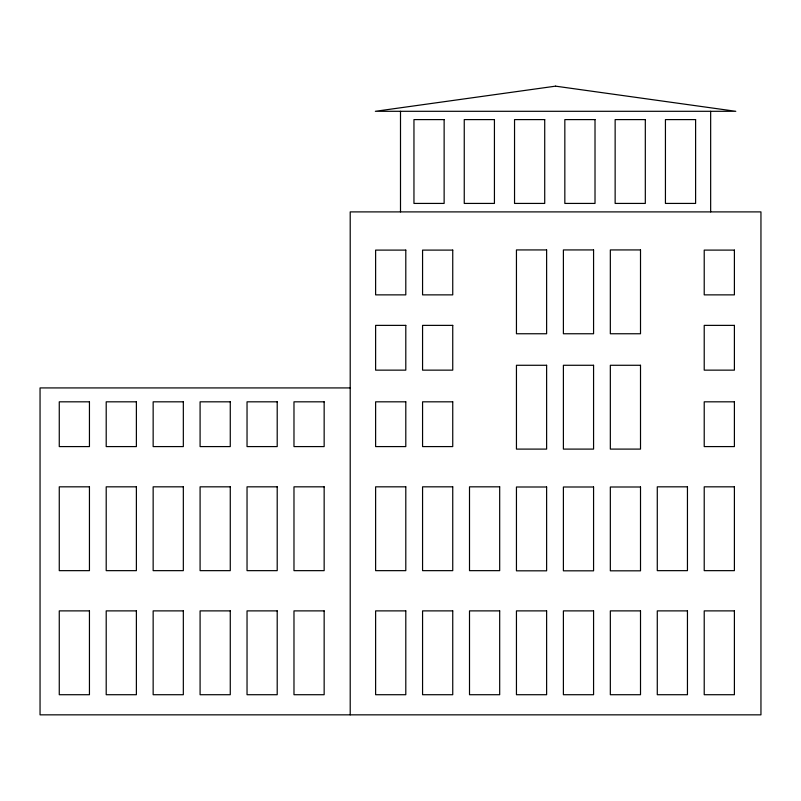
<?xml version="1.0" encoding="UTF-8"?>
<svg xmlns="http://www.w3.org/2000/svg" width="801" height="801" viewBox="0 0 801 801"><rect width="100%" height="100%" fill="white"/><g stroke="black" fill="none" stroke-linecap="round" stroke-linejoin="round"><path stroke-width="1.2" d="M350.207 387.924L40.05 387.924L40.05 714.842L760.95 714.842L760.95 211.895L350.207 211.895L350.207 714.842M710.657 111.299L710.657 211.895M400.5 111.299L400.5 211.895M555.574 86.158L375.349 111.299L735.799 111.299L555.574 86.158M444.134 119.599L413.957 119.599L413.957 203.424L444.134 203.424L444.134 119.599M494.427 119.599L464.25 119.599L464.25 203.424L494.427 203.424L494.427 119.599M544.72 119.599L514.542 119.599L514.542 203.424L544.72 203.424L544.72 119.599M595.013 119.599L564.835 119.599L564.835 203.424L595.013 203.424L595.013 119.599M645.316 119.599L615.138 119.599L615.138 203.424L645.316 203.424L645.316 119.599M695.608 119.599L665.431 119.599L665.431 203.424L695.608 203.424L695.608 119.599M546.622 249.932L516.445 249.932L516.445 333.757L546.622 333.757L546.622 249.932M593.571 249.932L563.393 249.932L563.393 333.757L593.571 333.757L593.571 249.932M640.51 249.932L610.332 249.932L610.332 333.757L640.51 333.757L640.51 249.932M405.797 250.102L375.619 250.102L375.619 294.868L405.797 294.868L405.797 250.102M452.745 250.102L422.568 250.102L422.568 294.868L452.745 294.868L452.745 250.102M734.397 250.102L704.219 250.102L704.219 294.868L734.397 294.868L734.397 250.102M405.797 325.376L375.619 325.376L375.619 370.142L405.797 370.142L405.797 325.376M452.745 325.376L422.568 325.376L422.568 370.142L452.745 370.142L452.745 325.376M734.397 325.376L704.219 325.376L704.219 370.142L734.397 370.142L734.397 325.376M546.622 365.276L516.445 365.276L516.445 449.101L546.622 449.101L546.622 365.276M593.571 365.276L563.393 365.276L563.393 449.101L593.571 449.101L593.571 365.276M640.51 365.276L610.332 365.276L610.332 449.101L640.51 449.101L640.51 365.276M89.442 401.822L59.264 401.822L59.264 446.588L89.442 446.588L89.442 401.822M136.38 401.822L106.203 401.822L106.203 446.588L136.38 446.588L136.38 401.822M183.329 401.822L153.151 401.822L153.151 446.588L183.329 446.588L183.329 401.822M230.267 401.822L200.09 401.822L200.09 446.588L230.267 446.588L230.267 401.822M277.206 401.822L247.038 401.822L247.038 446.588L277.206 446.588L277.206 401.822M324.155 401.822L293.977 401.822L293.977 446.588L324.155 446.588L324.155 401.822M405.797 401.822L375.619 401.822L375.619 446.588L405.797 446.588L405.797 401.822M452.745 401.822L422.568 401.822L422.568 446.588L452.745 446.588L452.745 401.822M734.397 401.822L704.219 401.822L704.219 446.588L734.397 446.588L734.397 401.822M89.442 486.828L59.264 486.828L59.264 570.652L89.442 570.652L89.442 486.828M136.38 486.828L106.203 486.828L106.203 570.652L136.38 570.652L136.38 486.828M183.329 486.828L153.151 486.828L153.151 570.652L183.329 570.652L183.329 486.828M230.267 486.828L200.09 486.828L200.09 570.652L230.267 570.652L230.267 486.828M277.206 486.828L247.038 486.828L247.038 570.652L277.206 570.652L277.206 486.828M324.155 486.828L293.977 486.828L293.977 570.652L324.155 570.652L324.155 486.828M405.797 486.828L375.619 486.828L375.619 570.652L405.797 570.652L405.797 486.828M452.745 486.828L422.568 486.828L422.568 570.652L452.745 570.652L452.745 486.828M499.684 486.828L469.506 486.828L469.506 570.652L499.684 570.652L499.684 486.828M687.448 486.828L657.281 486.828L657.281 570.652L687.448 570.652L687.448 486.828M734.397 486.828L704.219 486.828L704.219 570.652L734.397 570.652L734.397 486.828M546.622 486.998L516.445 486.998L516.445 570.823L546.622 570.823L546.622 486.998M593.571 486.998L563.393 486.998L563.393 570.823L593.571 570.823L593.571 486.998M640.51 486.998L610.332 486.998L610.332 570.823L640.51 570.823L640.51 486.998M89.442 610.883L59.264 610.883L59.264 694.717L89.442 694.717L89.442 610.883M136.38 610.883L106.203 610.883L106.203 694.717L136.38 694.717L136.38 610.883M183.329 610.883L153.151 610.883L153.151 694.717L183.329 694.717L183.329 610.883M230.267 610.883L200.09 610.883L200.09 694.717L230.267 694.717L230.267 610.883M277.206 610.883L247.038 610.883L247.038 694.717L277.206 694.717L277.206 610.883M324.155 610.883L293.977 610.883L293.977 694.717L324.155 694.717L324.155 610.883M405.797 610.883L375.619 610.883L375.619 694.717L405.797 694.717L405.797 610.883M452.745 610.883L422.568 610.883L422.568 694.717L452.745 694.717L452.745 610.883M499.684 610.883L469.506 610.883L469.506 694.717L499.684 694.717L499.684 610.883M546.622 610.883L516.445 610.883L516.445 694.717L546.622 694.717L546.622 610.883M593.571 610.883L563.393 610.883L563.393 694.717L593.571 694.717L593.571 610.883M640.51 610.883L610.332 610.883L610.332 694.717L640.51 694.717L640.51 610.883M687.448 610.883L657.281 610.883L657.281 694.717L687.448 694.717L687.448 610.883M734.397 610.883L704.219 610.883L704.219 694.717L734.397 694.717L734.397 610.883"/></g></svg>
